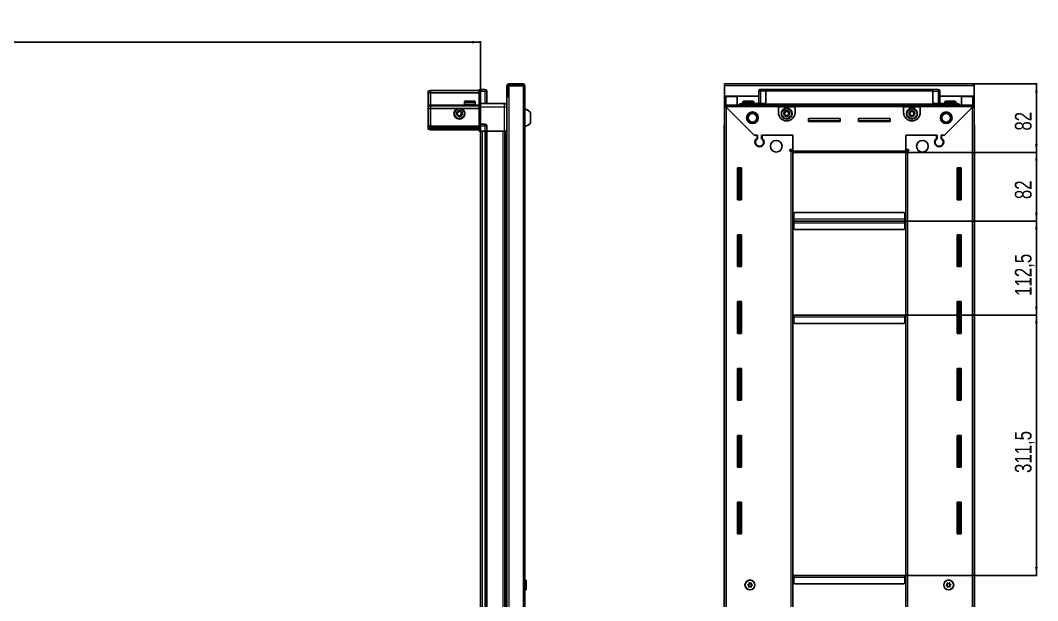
# Model space of a CAD drawing. Header units: millimetres. Extents: x 1770 to 4463, y -920 to 2066.
# Drawn here: x 3245 to 4463, y 1264 to 1958 of the extents above; entities that cross this region are included whole.
import ezdxf

# ---------------------------------------------------------------- set-up
doc = ezdxf.new("R2010")
doc.units = ezdxf.units.MM
doc.layers.add('FORMAT', color=7, linetype='Continuous')
doc.styles.add('SLDTEXTSTYLE0', font='TXT', dxfattribs={"width": 0.75})
doc.dimstyles.new('SLDDIMSTYLE0', dxfattribs={"dimtxt": 20, "dimasz": 10, "dimexe": 0, "dimexo": 0.0625, "dimgap": 5, "dimtad": 2, "dimdec": 1, "dimrnd": 1e-09, "dimzin": 12, "dimdsep": 46, "dimtxsty": 'SLDTEXTSTYLE0', "dimsah": 1, "dimcen": 0.09, "dimadec": 0, "dimazin": 3, "dimtfac": 1, "dimtofl": 0, "dimtmove": 0, "dimatfit": 3, "dimfxl": 0, "dimfrac": 2, "dimtolj": 1, "dimtzin": 12, "dimarcsym": 0})

# ---------------------------------------------------------------- blocks, each defined once
blk = doc.blocks.new('_D_5')
at = {"layer": 'FORMAT'}
for p, q in [((2495.9, 1825.6), (2495.9, 1933.1)), ((2495.9, 1932.1), (3795.9, 1932.1)), ((3795.9, 1825.6), (3795.9, 1933.1))]:
    blk.add_line(p, q, dxfattribs=at)
for points in [[(2495.9, 1932.1), (2505.9, 1930.6), (2505.9, 1933.6)], [(3795.9, 1932.1), (3785.9, 1933.6), (3785.9, 1930.6)]]:
    blk.add_solid(points, dxfattribs=at)
at = {"layer": 'FORMAT', "insert": (3116.4, 1957.9), "char_height": 20, "attachment_point": 1, "style": 'SLDTEXTSTYLE0'}
blk.add_mtext('1300', dxfattribs=at)
blk = doc.blocks.new('_D_6')
at = {"layer": 'FORMAT'}
for p, q in [((4387.3, 1882.1), (4462.8, 1882.1)), ((4461.8, 1882.1), (4461.8, 1800.1)), ((4305.3, 1800.1), (4462.8, 1800.1))]:
    blk.add_line(p, q, dxfattribs=at)
for points in [[(4461.8, 1882.1), (4460.2, 1872.1), (4463.3, 1872.1)], [(4461.8, 1800.1), (4463.3, 1810.1), (4460.2, 1810.1)]]:
    blk.add_solid(points, dxfattribs=at)
at = {"layer": 'FORMAT', "insert": (4436, 1826.3), "char_height": 20, "attachment_point": 1, "rotation": 90, "style": 'SLDTEXTSTYLE0'}
blk.add_mtext('82', dxfattribs=at)
blk = doc.blocks.new('_D_7')
at = {"layer": 'FORMAT'}
for p, q in [((4305.3, 1800.1), (4462.8, 1800.1)), ((4461.8, 1718.1), (4461.8, 1800.1)), ((4304.3, 1718.1), (4462.8, 1718.1))]:
    blk.add_line(p, q, dxfattribs=at)
for points in [[(4461.8, 1800.1), (4460.2, 1790.1), (4463.3, 1790.1)], [(4461.8, 1718.1), (4463.3, 1728.1), (4460.2, 1728.1)]]:
    blk.add_solid(points, dxfattribs=at)
at = {"layer": 'FORMAT', "insert": (4436, 1744.3), "char_height": 20, "attachment_point": 1, "rotation": 90, "style": 'SLDTEXTSTYLE0'}
blk.add_mtext('82', dxfattribs=at)
blk = doc.blocks.new('_D_8')
at = {"layer": 'FORMAT'}
for p, q in [((4304.3, 1718.1), (4462.8, 1718.1)), ((4461.8, 1718.1), (4461.8, 1605.6)), ((4304.3, 1605.6), (4462.8, 1605.6))]:
    blk.add_line(p, q, dxfattribs=at)
for points in [[(4461.8, 1718.1), (4460.2, 1708.1), (4463.3, 1708.1)], [(4461.8, 1605.6), (4463.3, 1615.6), (4460.2, 1615.6)]]:
    blk.add_solid(points, dxfattribs=at)
at = {"layer": 'FORMAT', "insert": (4436, 1628.6), "char_height": 20, "attachment_point": 1, "rotation": 90, "style": 'SLDTEXTSTYLE0'}
blk.add_mtext('112,5', dxfattribs=at)
blk = doc.blocks.new('_D_9')
at = {"layer": 'FORMAT'}
for p, q in [((4304.3, 1605.6), (4462.8, 1605.6)), ((4461.8, 1605.6), (4461.8, 1294.1)), ((4304.3, 1294.1), (4462.8, 1294.1))]:
    blk.add_line(p, q, dxfattribs=at)
for points in [[(4461.8, 1605.6), (4460.2, 1595.6), (4463.3, 1595.6)], [(4461.8, 1294.1), (4463.3, 1304.1), (4460.2, 1304.1)]]:
    blk.add_solid(points, dxfattribs=at)
at = {"layer": 'FORMAT', "insert": (4436, 1416.6), "char_height": 20, "attachment_point": 1, "rotation": 90, "style": 'SLDTEXTSTYLE0'}
blk.add_mtext('311,5', dxfattribs=at)

msp = doc.modelspace()

# ---------------------------------------------------------------- linework, layer by layer
at = {"color": 7, "linetype": 'Continuous', "lineweight": 25}
for p, q in [((3827.77, 1879.99), (3827.77, 1867.59)), ((3829.27, 1879.99), (3829.27, 1867.59)), ((3829.77, 1867.09), (3829.77, 1879.99)), ((3829.77, 1879.99), (3847.17, 1879.99)), ((3847.17, 1882.09), (3829.87, 1882.09)), ((3847.17, 1880.59), (3829.87, 1880.59)), ((3847.17, 1880.59), (3847.17, 1882.09)), ((3847.17, 1879.99), (3849.27, 1879.99)), ((3849.27, 1879.99), (3849.27, 685.19)), ((4088.26, 1879.99), (4088.26, 1882.09)), ((4088.26, 1882.09), (4387.26, 1882.09)), ((4088.26, 1867.59), (4088.26, 1879.99)), ((4387.26, 1882.09), (4387.26, 1879.99)), ((4387.26, 1879.99), (4387.26, 1867.59)), ((3733.27, 1873.29), (3736.27, 1874.09)), ((3733.27, 1871.44), (3733.27, 1873.29)), ((3733.27, 1871.44), (3736.27, 1871.59)), ((3733.27, 1857.09), (3733.27, 1871.44)), ((3736.27, 1874.09), (3736.27, 1871.59)), ((3736.27, 1874.09), (3794.57, 1874.09)), ((3736.27, 1871.59), (3736.27, 1857.09)), ((3736.27, 1871.59), (3794.57, 1871.59)), ((3795.44, 1875.59), (3794.57, 1875.09)), ((3795.44, 1875.59), (3794.57, 1875.09)), ((3794.57, 1875.09), (3794.57, 1873.59)), ((3794.57, 1858.79), (3794.57, 1873.59)), ((3795.77, 1875.59), (3795.44, 1875.59)), ((3795.77, 1875.59), (3795.44, 1875.59)), ((3795.77, 1873.59), (3795.77, 1875.59)), ((3795.77, 1875.59), (3795.77, 1875.59)), ((3795.77, 1875.59), (3801.77, 1875.59)), ((3795.77, 1873.59), (3795.77, 1858.79)), ((3803.77, 1873.59), (3803.77, 1858.59)), ((3827.67, 1867.09), (3827.67, 698.09)), ((3827.67, 1867.09), (3829.77, 1867.09)), ((3827.77, 1867.59), (3829.27, 1867.59)), ((4129.26, 1867.59), (4088.26, 1867.59)), ((4088.26, 1867.09), (4088.26, 1867.59)), ((4088.26, 1856.84), (4088.26, 1867.09)), ((4088.26, 1867.09), (4090.36, 1867.09)), ((4089.76, 1867.09), (4089.76, 1867.59)), ((4103.26, 1867.09), (4090.36, 1867.09)), ((4103.26, 1856.84), (4103.26, 1867.09)), ((4129.26, 1858.59), (4129.26, 1873.59)), ((4129.94, 1875.09), (4129.94, 1875.09)), ((4131.26, 1875.59), (4137.76, 1875.59)), ((4131.26, 1875.59), (4137.76, 1875.59)), ((4137.76, 1875.59), (4137.76, 1875.59)), ((4137.76, 1875.59), (4137.76, 1875.59)), ((4137.76, 1875.59), (4137.76, 1873.59)), ((4337.76, 1875.44), (4137.76, 1875.44)), ((4137.76, 1858.59), (4137.76, 1873.59)), ((4337.76, 1875.59), (4337.76, 1875.59)), ((4344.26, 1875.59), (4337.76, 1875.59)), ((4344.26, 1875.59), (4337.76, 1875.59)), ((4337.76, 1875.59), (4337.76, 1873.59)), ((4337.76, 1858.59), (4337.76, 1873.59)), ((4346.26, 1873.59), (4346.26, 1873.59)), ((4346.26, 1858.59), (4346.26, 1873.59)), ((4387.26, 1867.59), (4346.26, 1867.59)), ((4372.26, 1856.84), (4372.26, 1867.09)), ((4372.26, 1867.09), (4385.16, 1867.09)), ((4385.16, 1867.09), (4387.26, 1867.09)), ((4385.76, 1867.09), (4385.76, 1867.59)), ((4387.26, 1867.09), (4387.26, 1867.59)), ((4387.26, 1867.09), (4387.26, 1856.84)), ((3733.27, 1855.29), (3733.27, 1857.09)), ((3733.27, 1855.29), (3736.27, 1856.09)), ((3733.27, 1852.26), (3733.27, 1855.29)), ((3736.27, 1852.59), (3733.27, 1852.26)), ((3733.27, 1832.09), (3733.27, 1852.26)), ((3736.27, 1857.09), (3736.27, 1856.09)), ((3736.27, 1856.09), (3736.27, 1852.59)), ((3736.27, 1856.09), (3794.57, 1856.09)), ((3736.27, 1852.59), (3736.27, 1832.09)), ((3736.27, 1852.59), (3768.27, 1852.59)), ((3773.27, 1852.59), (3794.57, 1852.59)), ((3776.77, 1860.49), (3776.77, 1857.59)), ((3776.77, 1857.59), (3776.81, 1857.59)), ((3776.93, 1858.09), (3776.81, 1858.09)), ((3776.81, 1858.09), (3776.81, 1857.59)), ((3776.81, 1857.59), (3776.93, 1857.59)), ((3776.93, 1858.09), (3776.93, 1857.59)), ((3776.93, 1857.59), (3777.34, 1857.59)), ((3777.68, 1858.09), (3777.34, 1858.09)), ((3777.34, 1858.09), (3777.34, 1857.59)), ((3777.34, 1857.59), (3777.68, 1857.59)), ((3777.57, 1861.29), (3788.97, 1861.29)), ((3777.68, 1858.09), (3777.68, 1857.59)), ((3777.68, 1857.59), (3778.45, 1857.59)), ((3778.97, 1858.09), (3778.45, 1858.09)), ((3778.45, 1858.09), (3778.45, 1857.59)), ((3778.45, 1857.59), (3778.97, 1857.59)), ((3778.87, 1857.59), (3778.87, 1857.49)), ((3778.87, 1857.49), (3787.67, 1857.49)), ((3778.97, 1858.09), (3778.97, 1857.59)), ((3778.97, 1857.59), (3780.03, 1857.59)), ((3779.27, 1857.09), (3779.96, 1856.61)), ((3779.27, 1857.09), (3787.27, 1857.09)), ((3779.96, 1856.61), (3779.27, 1856.13)), ((3779.27, 1856.13), (3779.27, 1856.09)), ((3779.27, 1856.13), (3787.27, 1856.13)), ((3779.96, 1856.61), (3786.58, 1856.61)), ((3780.69, 1858.09), (3780.03, 1858.09)), ((3780.03, 1858.09), (3780.03, 1857.59)), ((3780.03, 1857.59), (3780.69, 1857.59)), ((3780.69, 1858.09), (3780.69, 1857.59)), ((3780.69, 1857.59), (3781.93, 1857.59)), ((3782.66, 1858.09), (3781.93, 1858.09)), ((3781.93, 1858.09), (3781.93, 1857.59)), ((3781.93, 1857.59), (3782.36, 1857.59)), ((3782.36, 1858.09), (3782.36, 1857.59)), ((3782.66, 1858.09), (3782.66, 1857.59)), ((3782.66, 1857.59), (3783.96, 1857.59)), ((3784.69, 1858.09), (3783.96, 1858.09)), ((3783.96, 1858.09), (3783.96, 1857.59)), ((3784.23, 1858.09), (3784.23, 1857.59)), ((3784.23, 1857.59), (3784.69, 1857.59)), ((3784.69, 1858.09), (3784.69, 1857.59)), ((3784.69, 1857.59), (3785.93, 1857.59)), ((3786.58, 1858.09), (3785.93, 1858.09)), ((3785.93, 1858.09), (3785.93, 1857.59)), ((3785.93, 1857.59), (3786.58, 1857.59)), ((3786.58, 1858.09), (3786.58, 1857.59)), ((3786.58, 1857.59), (3787.63, 1857.59)), ((3786.58, 1856.61), (3787.27, 1857.09)), ((3787.27, 1856.13), (3786.58, 1856.61)), ((3787.27, 1856.09), (3787.27, 1856.13)), ((3788.15, 1858.09), (3787.63, 1858.09)), ((3787.63, 1858.09), (3787.63, 1857.59)), ((3787.63, 1857.59), (3788.15, 1857.59)), ((3787.67, 1857.49), (3787.67, 1857.59)), ((3788.15, 1858.09), (3788.15, 1857.59)), ((3788.15, 1857.59), (3788.91, 1857.59)), ((3789.24, 1858.09), (3788.91, 1858.09)), ((3788.91, 1858.09), (3788.91, 1857.59)), ((3788.91, 1857.59), (3789.24, 1857.59)), ((3789.24, 1858.09), (3789.24, 1857.59)), ((3789.24, 1857.59), (3789.63, 1857.59)), ((3789.74, 1858.09), (3789.63, 1858.09)), ((3789.63, 1858.09), (3789.63, 1857.59)), ((3789.63, 1857.59), (3789.74, 1857.59)), ((3789.74, 1858.09), (3789.74, 1857.59)), ((3789.74, 1857.59), (3789.77, 1857.59)), ((3789.77, 1857.59), (3789.77, 1860.49)), ((3794.57, 1858.59), (3794.57, 1858.79)), ((3795.77, 1858.59), (3794.57, 1858.59)), ((3794.57, 1854.59), (3794.57, 1858.59)), ((3794.57, 1834.29), (3794.57, 1854.59)), ((3795.77, 1858.79), (3795.77, 1858.59)), ((3795.77, 1858.59), (3795.77, 1854.59)), ((3795.77, 1858.59), (3824.77, 1858.59)), ((3795.77, 1854.59), (3795.77, 1834.29)), ((4088.26, 1855.34), (4088.26, 1856.84)), ((4088.26, 1856.84), (4089.26, 1856.84)), ((4088.26, 1854.84), (4088.26, 1855.34)), ((4088.26, 1855.34), (4089.26, 1855.34)), ((4088.26, 710.34), (4088.26, 1854.84)), ((4089.76, 1854.84), (4088.26, 1854.84)), ((4089.26, 1856.84), (4152.76, 1856.84)), ((4089.26, 1855.34), (4089.26, 1856.84)), ((4089.86, 1854.74), (4123.76, 1820.84)), ((4124.46, 1820.14), (4090.36, 1854.24)), ((4108.76, 1858.59), (4137.76, 1858.59)), ((4110.26, 1860.49), (4110.26, 1858.59)), ((4111.06, 1861.29), (4122.46, 1861.29)), ((4123.26, 1858.59), (4123.26, 1860.49)), ((4137.69, 1856.84), (4137.76, 1858.56)), ((4137.76, 1858.59), (4137.76, 1858.09)), ((4137.76, 1857.44), (4337.76, 1857.44)), ((4152.76, 1854.74), (4152.76, 1856.84)), ((4152.76, 1856.84), (4172.76, 1856.84)), ((4152.76, 1855.34), (4172.76, 1855.34)), ((4152.76, 1847.84), (4152.76, 1854.74)), ((4172.76, 1856.84), (4302.76, 1856.84)), ((4172.76, 1856.84), (4172.76, 1854.74)), ((4172.76, 1854.74), (4172.76, 1847.84)), ((4302.76, 1854.74), (4302.76, 1856.84)), ((4302.76, 1856.84), (4322.76, 1856.84)), ((4302.76, 1855.34), (4322.76, 1855.34)), ((4302.76, 1847.84), (4302.76, 1854.74)), ((4322.76, 1856.84), (4386.26, 1856.84)), ((4322.76, 1856.84), (4322.76, 1854.74)), ((4322.76, 1854.74), (4322.76, 1847.84)), ((4337.76, 1858.59), (4337.76, 1858.09)), ((4366.76, 1858.59), (4337.76, 1858.59)), ((4337.76, 1858.56), (4337.84, 1856.84)), ((4385.16, 1854.24), (4351.06, 1820.14)), ((4351.76, 1820.84), (4385.66, 1854.74)), ((4352.26, 1860.49), (4352.26, 1858.59)), ((4353.06, 1861.29), (4364.46, 1861.29)), ((4365.26, 1858.59), (4365.26, 1860.49)), ((4385.76, 1854.84), (4387.26, 1854.84)), ((4386.26, 1855.34), (4386.26, 1856.84)), ((4386.26, 1856.84), (4387.26, 1856.84)), ((4386.26, 1855.34), (4387.26, 1855.34)), ((4387.26, 1855.34), (4387.26, 1856.84)), ((4387.26, 1855.34), (4387.26, 1854.84)), ((4387.26, 1854.84), (4387.26, 710.34)), ((3855.87, 1835.59), (3855.87, 1847.59)), ((4226.76, 1840.59), (4188.76, 1840.59)), ((4188.76, 1840.59), (4188.76, 1837.09)), ((4226.76, 1837.09), (4226.76, 1840.59)), ((4286.76, 1840.59), (4248.76, 1840.59)), ((4248.76, 1840.59), (4248.76, 1837.09)), ((4286.76, 1837.09), (4286.76, 1840.59)), ((3733.27, 1830.29), (3733.27, 1832.09)), ((3736.27, 1831.09), (3733.27, 1830.29)), ((3733.27, 1829.55), (3733.27, 1830.29)), ((3736.27, 1830.09), (3733.27, 1829.55)), ((3733.27, 1829.05), (3733.27, 1829.55)), ((3736.27, 1828.59), (3733.27, 1829.05)), ((3733.27, 1827.9), (3733.27, 1829.05)), ((3736.27, 1827.09), (3733.27, 1827.9)), ((3736.27, 1832.09), (3736.27, 1831.09)), ((3736.27, 1831.09), (3736.27, 1830.09)), ((3736.27, 1831.09), (3794.57, 1831.09)), ((3736.27, 1830.09), (3794.57, 1830.09)), ((3736.27, 1830.09), (3736.27, 1828.59)), ((3736.27, 1828.59), (3794.57, 1828.59)), ((3736.27, 1828.59), (3736.27, 1827.09)), ((3794.57, 1834.09), (3794.57, 1834.29)), ((3795.77, 1834.09), (3794.57, 1834.09)), ((3794.57, 1834.09), (3794.57, 1833.42)), ((3794.57, 1825.59), (3794.57, 1833.42)), ((3795.44, 1832.09), (3795.44, 1825.59)), ((3795.77, 1834.29), (3795.77, 1834.09)), ((3795.77, 1832.09), (3795.77, 1834.09)), ((3795.77, 1834.09), (3801.77, 1834.09)), ((3795.77, 1832.09), (3795.77, 1834.09)), ((3795.77, 1832.09), (3795.77, 1825.59)), ((3803.77, 1832.09), (3803.77, 1825.59)), ((4087.76, 1832.09), (4087.76, 1825.59)), ((4087.76, 1825.59), (4087.76, 1832.09)), ((4226.76, 1837.84), (4188.76, 1837.84)), ((4188.76, 1837.09), (4226.76, 1837.09)), ((4286.76, 1837.84), (4248.76, 1837.84)), ((4248.76, 1837.09), (4286.76, 1837.09)), ((4387.26, 1833.42), (4387.26, 1833.42)), ((4387.76, 1832.09), (4387.76, 1825.59)), ((4387.76, 1825.59), (4387.76, 1832.09)), ((3736.27, 1827.09), (3794.57, 1827.09)), ((3795.44, 1825.59), (3794.57, 1825.59)), ((3795.77, 1825.59), (3795.44, 1825.59)), ((3795.77, 1825.59), (3801.77, 1825.59)), ((3795.92, 1825.59), (3795.92, 739.59)), ((3803.77, 1825.59), (3801.77, 1825.59)), ((3803.12, 1825.59), (3803.12, 739.59)), ((3803.77, 1825.59), (3824.77, 1825.59)), ((3825.79, 739.59), (3825.79, 1825.59)), ((3825.83, 739.59), (3825.83, 1825.59)), ((3827.62, 1825.59), (3827.62, 739.59)), ((4087.76, 1825.59), (4087.76, 1825.59)), ((4088.26, 1825.59), (4087.76, 1825.59)), ((4087.91, 1825.59), (4087.91, 739.59)), ((4123.76, 1820.84), (4127.96, 1820.84)), ((4125.16, 1820.84), (4124.46, 1820.14)), ((4127.26, 1820.84), (4125.16, 1820.84)), ((4127.26, 1820.84), (4127.26, 1816.95)), ((4127.96, 1820.84), (4127.96, 1816.56)), ((4132.56, 1820.84), (4170.26, 1820.84)), ((4132.56, 1816.56), (4132.56, 1820.84)), ((4133.26, 1816.95), (4133.26, 1820.84)), ((4170.26, 1820.84), (4133.26, 1820.84)), ((4170.26, 1803.59), (4170.26, 1820.84)), ((4170.26, 1802.19), (4170.26, 1820.84)), ((4305.26, 1820.84), (4305.26, 1803.59)), ((4342.26, 1820.84), (4305.26, 1820.84)), ((4305.26, 1820.84), (4342.96, 1820.84)), ((4305.26, 1802.19), (4305.26, 1820.84)), ((4342.26, 1820.84), (4342.26, 1816.95)), ((4342.96, 1820.84), (4342.96, 1816.56)), ((4347.56, 1820.84), (4351.76, 1820.84)), ((4347.56, 1816.56), (4347.56, 1820.84)), ((4350.36, 1820.84), (4348.26, 1820.84)), ((4348.26, 1816.95), (4348.26, 1820.84)), ((4351.06, 1820.14), (4350.36, 1820.84)), ((4387.26, 1825.59), (4387.76, 1825.59)), ((4387.61, 739.59), (4387.61, 1825.59)), ((4387.76, 1825.59), (4387.76, 1825.59)), ((4387.76, 1825.59), (4387.76, 1825.59)), ((4128.26, 1807.98), (4128.26, 1807.22)), ((4167.41, 1803.59), (4170.26, 1803.59)), ((4305.26, 1803.59), (4308.11, 1803.59)), ((4347.26, 1807.98), (4347.26, 1807.22)), ((4168.16, 1801.59), (4167.41, 1801.59)), ((4168.16, 1801.59), (4170.26, 1801.59)), ((4170.26, 1802.59), (4168.26, 1802.59)), ((4168.26, 1802.59), (4168.26, 1801.59)), ((4170.26, 1800.09), (4170.26, 1802.19)), ((4170.26, 765.09), (4170.26, 1800.09)), ((4305.26, 1800.09), (4170.26, 1800.09)), ((4307.26, 1802.59), (4305.26, 1802.59)), ((4305.26, 1802.19), (4305.26, 1800.09)), ((4305.26, 1801.59), (4307.36, 1801.59)), ((4305.26, 1800.09), (4305.26, 765.09)), ((4307.26, 1801.59), (4307.26, 1802.59)), ((4308.11, 1801.59), (4307.36, 1801.59)), ((4108.76, 1781.59), (4103.76, 1781.59)), ((4103.76, 1781.59), (4103.76, 1743.59)), ((4105.91, 1743.59), (4105.91, 1781.59)), ((4107.71, 1743.59), (4107.71, 1781.59)), ((4107.74, 1743.59), (4107.74, 1781.59)), ((4108.76, 1743.59), (4108.76, 1781.59)), ((4366.76, 1781.59), (4366.76, 1743.59)), ((4371.76, 1781.59), (4366.76, 1781.59)), ((4367.79, 1781.59), (4367.79, 1743.59)), ((4367.82, 1781.59), (4367.82, 1743.59)), ((4369.61, 1781.59), (4369.61, 1743.59)), ((4371.76, 1743.59), (4371.76, 1781.59)), ((4103.76, 1743.59), (4108.76, 1743.59)), ((4366.76, 1743.59), (4371.76, 1743.59)), ((4171.01, 1718.09), (4170.26, 1718.09)), ((4171.26, 1720.94), (4171.01, 1720.94)), ((4171.01, 1720.94), (4171.01, 1718.09)), ((4171.01, 1718.09), (4171.01, 1715.24)), ((4172.26, 1728.09), (4171.26, 1727.09)), ((4171.26, 1727.09), (4171.26, 1720.19)), ((4171.26, 1718.09), (4171.26, 1720.19)), ((4171.26, 1715.99), (4171.26, 1718.09)), ((4304.26, 1718.09), (4171.26, 1718.09)), ((4303.26, 1728.09), (4172.26, 1728.09)), ((4304.26, 1727.09), (4303.26, 1728.09)), ((4304.26, 1720.19), (4304.26, 1727.09)), ((4304.51, 1720.94), (4304.26, 1720.94)), ((4304.26, 1720.19), (4304.26, 1718.09)), ((4304.26, 1718.09), (4304.26, 1715.99)), ((4304.51, 1718.09), (4304.51, 1720.94)), ((4304.51, 1715.24), (4304.51, 1718.09)), ((4305.26, 1718.09), (4304.51, 1718.09)), ((4171.01, 1715.24), (4171.26, 1715.24)), ((4171.26, 1715.99), (4171.26, 1709.09)), ((4171.26, 1709.09), (4172.26, 1708.09)), ((4172.26, 1708.09), (4303.26, 1708.09)), ((4303.26, 1708.09), (4304.26, 1709.09)), ((4304.26, 1709.09), (4304.26, 1715.99)), ((4304.26, 1715.24), (4304.51, 1715.24)), ((4108.76, 1701.59), (4103.76, 1701.59)), ((4103.76, 1701.59), (4103.76, 1663.59)), ((4105.91, 1663.59), (4105.91, 1701.59)), ((4107.71, 1663.59), (4107.71, 1701.59)), ((4107.74, 1663.59), (4107.74, 1701.59)), ((4108.76, 1663.59), (4108.76, 1701.59)), ((4366.76, 1701.59), (4366.76, 1663.59)), ((4371.76, 1701.59), (4366.76, 1701.59)), ((4367.79, 1701.59), (4367.79, 1663.59)), ((4367.82, 1701.59), (4367.82, 1663.59)), ((4369.61, 1701.59), (4369.61, 1663.59)), ((4371.76, 1663.59), (4371.76, 1701.59)), ((4103.76, 1663.59), (4108.76, 1663.59)), ((4366.76, 1663.59), (4371.76, 1663.59)), ((4108.76, 1621.59), (4103.76, 1621.59)), ((4103.76, 1621.59), (4103.76, 1583.59)), ((4105.91, 1583.59), (4105.91, 1621.59)), ((4107.71, 1583.59), (4107.71, 1621.59)), ((4107.74, 1583.59), (4107.74, 1621.59)), ((4108.76, 1583.59), (4108.76, 1621.59)), ((4366.76, 1621.59), (4366.76, 1583.59)), ((4371.76, 1621.59), (4366.76, 1621.59)), ((4367.79, 1621.59), (4367.79, 1583.59)), ((4367.82, 1621.59), (4367.82, 1583.59)), ((4369.61, 1621.59), (4369.61, 1583.59)), ((4371.76, 1583.59), (4371.76, 1621.59)), ((4170.26, 1605.59), (4171.01, 1605.59)), ((4171.01, 1605.59), (4171.01, 1602.74)), ((4171.01, 1602.74), (4171.26, 1602.74)), ((4171.26, 1603.49), (4171.26, 1605.59)), ((4171.26, 1605.59), (4304.26, 1605.59)), ((4171.26, 1603.49), (4171.26, 1596.59)), ((4171.26, 1596.59), (4172.26, 1595.59)), ((4303.26, 1595.59), (4304.26, 1596.59)), ((4304.26, 1605.59), (4304.26, 1603.49)), ((4304.26, 1596.59), (4304.26, 1603.49)), ((4304.26, 1602.74), (4304.51, 1602.74)), ((4304.51, 1602.74), (4304.51, 1605.59)), ((4304.51, 1605.59), (4305.26, 1605.59)), ((4172.26, 1595.59), (4303.26, 1595.59)), ((4103.76, 1583.59), (4108.76, 1583.59)), ((4366.76, 1583.59), (4371.76, 1583.59)), ((4108.76, 1541.59), (4103.76, 1541.59)), ((4103.76, 1541.59), (4103.76, 1503.59)), ((4105.91, 1503.59), (4105.91, 1541.59)), ((4107.71, 1503.59), (4107.71, 1541.59)), ((4107.74, 1503.59), (4107.74, 1541.59)), ((4108.76, 1503.59), (4108.76, 1541.59)), ((4366.76, 1541.59), (4366.76, 1503.59)), ((4371.76, 1541.59), (4366.76, 1541.59)), ((4367.79, 1541.59), (4367.79, 1503.59)), ((4367.82, 1541.59), (4367.82, 1503.59)), ((4369.61, 1541.59), (4369.61, 1503.59)), ((4371.76, 1503.59), (4371.76, 1541.59)), ((4103.76, 1503.59), (4108.76, 1503.59)), ((4366.76, 1503.59), (4371.76, 1503.59)), ((4108.76, 1461.59), (4103.76, 1461.59)), ((4103.76, 1461.59), (4103.76, 1423.59)), ((4105.91, 1423.59), (4105.91, 1461.59)), ((4107.71, 1423.59), (4107.71, 1461.59)), ((4107.74, 1423.59), (4107.74, 1461.59)), ((4108.76, 1423.59), (4108.76, 1461.59)), ((4366.76, 1461.59), (4366.76, 1423.59)), ((4371.76, 1461.59), (4366.76, 1461.59)), ((4367.79, 1461.59), (4367.79, 1423.59)), ((4367.82, 1461.59), (4367.82, 1423.59)), ((4369.61, 1461.59), (4369.61, 1423.59)), ((4371.76, 1423.59), (4371.76, 1461.59)), ((4103.76, 1423.59), (4108.76, 1423.59)), ((4366.76, 1423.59), (4371.76, 1423.59)), ((4108.76, 1381.59), (4103.76, 1381.59)), ((4103.76, 1381.59), (4103.76, 1343.59)), ((4105.91, 1343.59), (4105.91, 1381.59)), ((4107.71, 1343.59), (4107.71, 1381.59)), ((4107.74, 1343.59), (4107.74, 1381.59)), ((4108.76, 1343.59), (4108.76, 1381.59)), ((4366.76, 1381.59), (4366.76, 1343.59)), ((4371.76, 1381.59), (4366.76, 1381.59)), ((4367.79, 1381.59), (4367.79, 1343.59)), ((4367.82, 1381.59), (4367.82, 1343.59)), ((4369.61, 1381.59), (4369.61, 1343.59)), ((4371.76, 1343.59), (4371.76, 1381.59)), ((4103.76, 1343.59), (4108.76, 1343.59)), ((4366.76, 1343.59), (4371.76, 1343.59)), ((4170.26, 1294.09), (4171.01, 1294.09)), ((4171.01, 1294.09), (4171.01, 1291.24)), ((4171.26, 1291.99), (4171.26, 1294.09)), ((4171.26, 1294.09), (4304.26, 1294.09)), ((4171.26, 1291.99), (4171.26, 1285.09)), ((4304.26, 1294.09), (4304.26, 1291.99)), ((4304.26, 1285.09), (4304.26, 1291.99)), ((4304.51, 1291.24), (4304.51, 1294.09)), ((4304.51, 1294.09), (4305.26, 1294.09)), ((3850.25, 1288.38), (3849.27, 1287.39)), ((3850.77, 1288.38), (3850.25, 1288.38)), ((3850.25, 1288.38), (3850.25, 1276.81)), ((3850.77, 1288.38), (3850.77, 1276.81)), ((4171.01, 1291.24), (4171.26, 1291.24)), ((4171.26, 1285.09), (4172.26, 1284.09)), ((4172.26, 1284.09), (4303.26, 1284.09)), ((4303.26, 1284.09), (4304.26, 1285.09)), ((4304.26, 1291.24), (4304.51, 1291.24)), ((3849.27, 1277.79), (3850.25, 1276.81)), ((3850.25, 1276.81), (3850.77, 1276.81))]:
    msp.add_line(p, q, dxfattribs=at)
at = {"color": 8, "linetype": 'Continuous', "lineweight": 18}
for p, q in [((3829.27, 1879.99), (3827.77, 1879.99)), ((3829.87, 1880.59), (3829.87, 1882.09)), ((3847.17, 1879.99), (3847.17, 685.19)), ((4387.26, 1879.99), (4088.26, 1879.99)), ((3795.77, 1873.59), (3794.57, 1873.59)), ((3795.77, 1873.59), (3801.77, 1873.59)), ((3801.77, 1873.59), (3801.77, 1875.59)), ((3801.77, 1858.59), (3801.77, 1873.59)), ((3801.77, 1873.59), (3803.77, 1873.59)), ((3829.77, 1867.09), (3829.77, 698.09)), ((4090.36, 1867.09), (4090.36, 1867.59)), ((4090.36, 1856.84), (4090.36, 1867.09)), ((4129.26, 1873.59), (4131.26, 1873.59)), ((4131.26, 1875.59), (4131.26, 1873.59)), ((4131.26, 1873.59), (4131.26, 1858.59)), ((4137.76, 1873.59), (4131.26, 1873.59)), ((4337.76, 1873.44), (4137.76, 1873.44)), ((4337.76, 1873.59), (4344.26, 1873.59)), ((4344.26, 1875.59), (4344.26, 1873.59)), ((4346.26, 1873.59), (4344.26, 1873.59)), ((4344.26, 1873.59), (4344.26, 1858.59)), ((4385.16, 1867.59), (4385.16, 1867.09)), ((4385.16, 1867.09), (4385.16, 1856.84)), ((3733.27, 1857.09), (3736.27, 1857.09)), ((3736.27, 1857.09), (3779.27, 1857.09)), ((3776.77, 1860.49), (3789.77, 1860.49)), ((3787.27, 1857.09), (3794.57, 1857.09)), ((3794.57, 1858.79), (3795.77, 1858.79)), ((3795.77, 1854.59), (3794.57, 1854.59)), ((3795.77, 1854.59), (3824.77, 1854.59)), ((3824.77, 1825.59), (3824.77, 1854.59)), ((4152.76, 1854.74), (4089.86, 1854.74)), ((4090.36, 1854.24), (4090.36, 710.94)), ((4110.26, 1860.49), (4123.26, 1860.49)), ((4337.76, 1858.09), (4137.76, 1858.09)), ((4337.76, 1856.86), (4137.76, 1856.86)), ((4152.76, 1854.74), (4172.76, 1854.74)), ((4302.76, 1854.74), (4172.76, 1854.74)), ((4302.76, 1854.74), (4322.76, 1854.74)), ((4385.66, 1854.74), (4322.76, 1854.74)), ((4352.26, 1860.49), (4365.26, 1860.49)), ((4385.16, 710.94), (4385.16, 1854.24)), ((3736.27, 1832.09), (3733.27, 1832.09)), ((3736.27, 1832.09), (3794.57, 1832.09)), ((3794.57, 1834.29), (3795.77, 1834.29)), ((3795.77, 1832.09), (3795.44, 1832.09)), ((3795.77, 1832.09), (3801.77, 1832.09)), ((3801.77, 1832.09), (3801.77, 1834.09)), ((3803.77, 1832.09), (3801.77, 1832.09)), ((3801.77, 1825.59), (3801.77, 1832.09)), ((4088.26, 1832.09), (4087.76, 1832.09)), ((4387.26, 1832.09), (4387.76, 1832.09)), ((3797.92, 1825.59), (3797.92, 739.59)), ((3801.12, 1825.59), (3801.12, 739.59)), ((3803.77, 1825.59), (3803.77, 739.59)), ((3823.17, 739.59), (3823.17, 1825.59)), ((3824.59, 1825.59), (3824.59, 739.59)), ((3827.03, 739.59), (3827.03, 1825.59)), ((4168.16, 763.59), (4168.16, 1801.59)), ((4170.26, 1802.19), (4305.26, 1802.19)), ((4307.36, 1801.59), (4307.36, 763.59)), ((4105.26, 1781.59), (4105.26, 1743.59)), ((4106.5, 1781.59), (4106.5, 1743.59)), ((4369.03, 1743.59), (4369.03, 1781.59)), ((4370.26, 1743.59), (4370.26, 1781.59)), ((4304.26, 1720.19), (4171.26, 1720.19)), ((4171.26, 1715.99), (4304.26, 1715.99)), ((4105.26, 1701.59), (4105.26, 1663.59)), ((4106.5, 1701.59), (4106.5, 1663.59)), ((4369.03, 1663.59), (4369.03, 1701.59)), ((4370.26, 1663.59), (4370.26, 1701.59)), ((4105.26, 1621.59), (4105.26, 1583.59)), ((4106.5, 1621.59), (4106.5, 1583.59)), ((4369.03, 1583.59), (4369.03, 1621.59)), ((4370.26, 1583.59), (4370.26, 1621.59)), ((4171.26, 1603.49), (4304.26, 1603.49)), ((4105.26, 1541.59), (4105.26, 1503.59)), ((4106.5, 1541.59), (4106.5, 1503.59)), ((4369.03, 1503.59), (4369.03, 1541.59)), ((4370.26, 1503.59), (4370.26, 1541.59)), ((4105.26, 1461.59), (4105.26, 1423.59)), ((4106.5, 1461.59), (4106.5, 1423.59)), ((4369.03, 1423.59), (4369.03, 1461.59)), ((4370.26, 1423.59), (4370.26, 1461.59)), ((4105.26, 1381.59), (4105.26, 1343.59)), ((4106.5, 1381.59), (4106.5, 1343.59)), ((4369.03, 1343.59), (4369.03, 1381.59)), ((4370.26, 1343.59), (4370.26, 1381.59)), ((4171.26, 1291.99), (4304.26, 1291.99))]:
    msp.add_line(p, q, dxfattribs=at)
at = {"color": 7, "linetype": 'Continuous', "lineweight": 25}
for centre, radius in [((3770.77, 1846.59), 6.5), ((4162.76, 1846.59), 6.5), ((4312.76, 1846.59), 6.5), ((3770.77, 1846.59), 3.46), ((4121.76, 1841.59), 7), ((4121.76, 1841.59), 6.02), ((4121.76, 1841.59), 5.1), ((4162.76, 1846.59), 3.46), ((4312.76, 1846.59), 3.46), ((4353.76, 1841.59), 7), ((4353.76, 1841.59), 6.03), ((4353.76, 1841.59), 5.1), ((4150.26, 1807.59), 7), ((4325.26, 1807.59), 7), ((4118.76, 1282.59), 6), ((4118.91, 1282.59), 5.79), ((4118.91, 1282.59), 1.85), ((4356.76, 1282.59), 6), ((4356.61, 1282.59), 5.79), ((4356.61, 1282.59), 1.85)]:
    msp.add_circle(centre, radius, dxfattribs=at)
at = {"color": 8, "linetype": 'Continuous', "lineweight": 18}
for centre in [(3770.77, 1846.59), (4162.76, 1846.59), (4312.76, 1846.59)]:
    msp.add_circle(centre, 5.7, dxfattribs=at)
at = {"color": 7, "linetype": 'Continuous', "lineweight": 25}
for centre, radius, start, end in [((3829.87, 1879.99), 2.1, 90, 180), ((3829.87, 1879.99), 0.6, 90, 180), ((3847.17, 1879.99), 2.1, 0, 90), ((3847.17, 1879.99), 0.6, 0, 90), ((3801.77, 1873.59), 2, 360, 90), ((4131.26, 1873.59), 2, 90, 180), ((4131.26, 1873.59), 2, 90, 131.40962), ((4344.26, 1873.59), 2, 0, 90), ((3777.57, 1860.49), 0.8, 90, 180), ((3778.87, 1857.09), 0.4, 0, 90), ((3787.67, 1857.09), 0.4, 90, 180), ((3788.97, 1860.49), 0.8, 0, 90), ((3846.25, 1840.57), 11.91, 36.1266, 75.29965), ((4111.06, 1860.49), 0.8, 90, 180), ((4122.46, 1860.49), 0.8, 0, 90), ((4129.06, 1858.79), 0.2, 270, 0), ((4346.46, 1858.79), 0.2, 180, 270), ((4353.06, 1860.49), 0.8, 90, 180), ((4364.46, 1860.49), 0.8, 0, 90), ((3770.77, 1846.59), 2.5, 120.74103, 180.74103), ((3770.77, 1846.59), 2.5, 180.74103, 240.74103), ((3770.77, 1846.59), 2.5, 60.74103, 120.74103), ((3770.77, 1846.59), 2.5, 240.74103, 300.74103), ((3770.77, 1846.59), 2.5, 0.74103, 60.74103), ((3770.77, 1846.59), 2.5, 300.74103, 0.74103), ((4162.76, 1847.84), 10, 180, 270), ((4162.76, 1846.59), 2.5, 134.01559, 194.01559), ((4162.76, 1846.59), 2.5, 194.01559, 254.01559), ((4162.76, 1846.59), 2.5, 74.01559, 134.01559), ((4162.76, 1846.59), 2.5, 254.01559, 314.01559), ((4162.76, 1847.84), 10, 270, 0), ((4162.76, 1846.59), 2.5, 14.01559, 74.01559), ((4162.76, 1846.59), 2.5, 314.01559, 14.01559), ((4312.76, 1847.84), 10, 180, 270), ((4312.76, 1846.59), 2.5, 160.11158, 220.11158), ((4312.76, 1846.59), 2.5, 100.11158, 160.11158), ((4312.76, 1846.59), 2.5, 220.11158, 280.11158), ((4312.76, 1846.59), 2.5, 40.11158, 100.11158), ((4312.76, 1847.84), 10, 270, 0), ((4312.76, 1846.59), 2.5, 280.11158, 340.11158), ((4312.76, 1846.59), 2.5, 340.11158, 40.11158), ((3801.77, 1832.09), 2, 0, 90), ((3846.25, 1842.62), 11.91, 284.70035, 323.8734), ((4089.76, 1832.09), 2, 138.59038, 180), ((4385.76, 1832.09), 2, 33.94202, 41.40962), ((4385.76, 1832.09), 2, 0, 41.40962), ((4385.76, 1832.09), 2, 0, 18.58003), ((4130.26, 1812.34), 5.5, 123.05573, 56.94427), ((4130.26, 1812.34), 4.8, 118.63099, 61.36901), ((4345.26, 1812.34), 5.5, 123.05573, 56.94427), ((4345.26, 1812.34), 4.8, 118.63099, 61.36901), ((4167.41, 1802.59), 1, 90, 270), ((4308.11, 1802.59), 1, 270, 90)]:
    msp.add_arc(centre, radius, start, end, dxfattribs=at)
msp.add_ellipse((3791.97, 1832.09), major_axis=(3.46, 0), ratio=0.5773503, start_param=0, end_param=0.7227342, dxfattribs=at)
for points, knots in [([(3824.77, 1858.59), (3825.21, 1858.55), (3825.89, 1858.48), (3826.7, 1858.04), (3827.26, 1857.6), (3827.53, 1857.23), (3827.67, 1857.05)], [0, 0, 0, 0, 0.38429816, 0.59117259, 0.8024372, 1, 1, 1, 1]), ([(4088.26, 1854.84), (4088.29, 1854.8), (4088.34, 1854.71), (4088.74, 1854.57), (4089.29, 1854.44), (4089.87, 1854.33), (4090.24, 1854.27), (4090.36, 1854.24)], [0, 0, 0, 0, 0.23025534, 0.4485219, 0.6667858, 0.88504963, 1, 1, 1, 1]), ([(4089.86, 1854.74), (4089.82, 1855), (4089.73, 1855.49), (4089.59, 1856.13), (4089.46, 1856.6), (4089.35, 1856.82), (4089.29, 1856.84), (4089.26, 1856.84)], [0, 0, 0, 0, 0.2302553, 0.4485219, 0.6667858, 0.8850496, 1, 1, 1, 1]), ([(4105.55, 1856.84), (4105.67, 1857.04), (4106.06, 1857.69), (4107.21, 1858.4), (4108.25, 1858.53), (4108.76, 1858.59)], [0, 0, 0, 0, 0.1822499, 0.5911249, 1, 1, 1, 1]), ([(4137.76, 1858.59), (4137.76, 1858.56), (4137.76, 1858.48), (4137.76, 1857.86), (4137.76, 1857.3), (4137.76, 1856.93), (4137.76, 1856.92)], [0, 0, 0, 0, 0.3302662, 0.6605324, 0.9907986, 1, 1, 1, 1]), ([(4337.76, 1858.59), (4337.76, 1858.56), (4337.76, 1858.48), (4337.76, 1857.86), (4337.76, 1857.3), (4337.76, 1856.93), (4337.76, 1856.92)], [0, 0, 0, 0, 0.3302662, 0.6605324, 0.9907986, 1, 1, 1, 1]), ([(4369.98, 1856.84), (4369.86, 1857.04), (4369.47, 1857.69), (4368.32, 1858.4), (4367.28, 1858.53), (4366.76, 1858.59)], [0, 0, 0, 0, 0.1822499, 0.5911249, 1, 1, 1, 1]), ([(4385.16, 1854.24), (4385.42, 1854.29), (4385.91, 1854.38), (4386.55, 1854.51), (4387.02, 1854.64), (4387.24, 1854.75), (4387.26, 1854.82), (4387.26, 1854.84)], [0, 0, 0, 0, 0.2302553, 0.4485219, 0.6667858, 0.8850496, 1, 1, 1, 1]), ([(4386.26, 1856.84), (4386.22, 1856.82), (4386.13, 1856.76), (4385.99, 1856.37), (4385.86, 1855.81), (4385.75, 1855.23), (4385.69, 1854.87), (4385.66, 1854.74)], [0, 0, 0, 0, 0.2302553, 0.4485219, 0.6667858, 0.8850496, 1, 1, 1, 1]), ([(3768.25, 1848), (3768.69, 1848.27), (3769.52, 1848.76), (3770.35, 1849.25), (3770.73, 1849.48)], [0, 0, 0, 0, 0.5346859, 1, 1, 1, 1]), ([(3768.29, 1845.12), (3768.29, 1845.24), (3768.28, 1845.84), (3768.27, 1846.84), (3768.26, 1847.66), (3768.25, 1848)], [0, 0, 0, 0, 0.1331247, 0.6370994, 1, 1, 1, 1]), ([(3770.81, 1843.71), (3770.36, 1843.96), (3769.52, 1844.43), (3768.68, 1844.9), (3768.29, 1845.12)], [0, 0, 0, 0, 0.5346859, 1, 1, 1, 1]), ([(3770.73, 1849.48), (3771.18, 1849.23), (3772.02, 1848.76), (3772.86, 1848.29), (3773.25, 1848.07)], [0, 0, 0, 0, 0.53468586, 1, 1, 1, 1]), ([(3773.29, 1845.18), (3772.84, 1844.92), (3772.02, 1844.43), (3771.19, 1843.94), (3770.81, 1843.71)], [0, 0, 0, 0, 0.5346859, 1, 1, 1, 1]), ([(3773.25, 1848.07), (3773.26, 1847.72), (3773.27, 1846.9), (3773.28, 1845.91), (3773.29, 1845.31), (3773.29, 1845.18)], [0, 0, 0, 0, 0.3629006, 0.8668753, 1, 1, 1, 1]), ([(4159.99, 1847.39), (4160.36, 1847.75), (4161.05, 1848.42), (4161.74, 1849.08), (4162.06, 1849.39)], [0, 0, 0, 0, 0.5346859, 1, 1, 1, 1]), ([(4160.69, 1844.59), (4160.6, 1844.92), (4160.4, 1845.72), (4160.16, 1846.69), (4160.02, 1847.27), (4159.99, 1847.39)], [0, 0, 0, 0, 0.3629006, 0.8668753, 1, 1, 1, 1]), ([(4163.46, 1843.79), (4162.97, 1843.93), (4162.04, 1844.2), (4161.12, 1844.46), (4160.69, 1844.59)], [0, 0, 0, 0, 0.5346859, 1, 1, 1, 1]), ([(4162.06, 1849.39), (4162.56, 1849.25), (4163.49, 1848.99), (4164.41, 1848.72), (4164.84, 1848.6)], [0, 0, 0, 0, 0.5346859, 1, 1, 1, 1]), ([(4165.54, 1845.8), (4165.17, 1845.44), (4164.47, 1844.77), (4163.78, 1844.1), (4163.46, 1843.79)], [0, 0, 0, 0, 0.5346859, 1, 1, 1, 1]), ([(4164.84, 1848.6), (4164.87, 1848.48), (4165.01, 1847.9), (4165.26, 1846.93), (4165.45, 1846.13), (4165.54, 1845.8)], [0, 0, 0, 0, 0.1331247, 0.6370994, 1, 1, 1, 1]), ([(4309.92, 1846.09), (4309.96, 1846.2), (4310.17, 1846.77), (4310.51, 1847.7), (4310.79, 1848.48), (4310.9, 1848.8)], [0, 0, 0, 0, 0.1331247, 0.6370994, 1, 1, 1, 1]), ([(4311.78, 1843.88), (4311.45, 1844.27), (4310.83, 1845.01), (4310.21, 1845.75), (4309.92, 1846.09)], [0, 0, 0, 0, 0.53468586, 1, 1, 1, 1]), ([(4310.9, 1848.8), (4311.41, 1848.89), (4312.36, 1849.06), (4313.31, 1849.23), (4313.75, 1849.31)], [0, 0, 0, 0, 0.5346859, 1, 1, 1, 1]), ([(4314.62, 1844.39), (4314.12, 1844.3), (4313.17, 1844.13), (4312.22, 1843.96), (4311.78, 1843.88)], [0, 0, 0, 0, 0.5346859, 1, 1, 1, 1]), ([(4313.75, 1849.31), (4314.08, 1848.91), (4314.7, 1848.18), (4315.32, 1847.44), (4315.61, 1847.1)], [0, 0, 0, 0, 0.5346859, 1, 1, 1, 1]), ([(4315.61, 1847.1), (4315.49, 1846.78), (4315.21, 1846), (4314.87, 1845.07), (4314.67, 1844.5), (4314.62, 1844.39)], [0, 0, 0, 0, 0.3629006, 0.8668753, 1, 1, 1, 1]), ([(3827.62, 1825.59), (3827.58, 1825.59), (3827.36, 1825.59), (3826.64, 1825.59), (3825.68, 1825.59), (3825.03, 1825.59), (3824.77, 1825.59)], [0, 0, 0, 0, 0.0717073, 0.4209791, 0.7702508, 1, 1, 1, 1]), ([(4120.55, 1284.87), (4120.54, 1284.87), (4120.51, 1284.88), (4120.45, 1284.88), (4120.32, 1284.84), (4119.97, 1284.67), (4119.49, 1284.42), (4118.86, 1284.46), (4118.42, 1284.74), (4118.11, 1284.98), (4117.92, 1285.12), (4117.83, 1285.15), (4117.79, 1285.16), (4117.75, 1285.14), (4117.73, 1285.12), (4117.7, 1285.06), (4117.65, 1284.8), (4117.65, 1284.32), (4117.47, 1283.63), (4116.87, 1283.25), (4116.42, 1283.09), (4116.19, 1282.97), (4116.14, 1282.91), (4116.13, 1282.88), (4116.13, 1282.85), (4116.14, 1282.82), (4116.16, 1282.78), (4116.22, 1282.73), (4116.4, 1282.59), (4116.73, 1282.38), (4117.12, 1282.06), (4117.36, 1281.47), (4117.28, 1280.93), (4117.23, 1280.55), (4117.23, 1280.4), (4117.26, 1280.34), (4117.28, 1280.32), (4117.31, 1280.3), (4117.37, 1280.31), (4117.51, 1280.35), (4117.85, 1280.52), (4118.34, 1280.76), (4118.97, 1280.73), (4119.41, 1280.45), (4119.72, 1280.21), (4119.91, 1280.07), (4120, 1280.04), (4120.04, 1280.03), (4120.07, 1280.04), (4120.1, 1280.07), (4120.13, 1280.13), (4120.17, 1280.39), (4120.18, 1280.87), (4120.35, 1281.56), (4120.95, 1281.94), (4121.4, 1282.1), (4121.64, 1282.22), (4121.69, 1282.27), (4121.7, 1282.3), (4121.7, 1282.33), (4121.69, 1282.37), (4121.66, 1282.4), (4121.6, 1282.46), (4121.42, 1282.6), (4121.1, 1282.8), (4120.7, 1283.13), (4120.47, 1283.72), (4120.54, 1284.25), (4120.6, 1284.64), (4120.59, 1284.79), (4120.57, 1284.85), (4120.56, 1284.86), (4120.55, 1284.87)], [0, 0, 0, 0, 0.0020087, 0.00442, 0.0093647, 0.0255282, 0.0677053, 0.0957862, 0.1246456, 0.1503415, 0.1605194, 0.1633943, 0.1656965, 0.1672448, 0.1688741, 0.1707699, 0.1786058, 0.2119941, 0.2499945, 0.2879948, 0.3213831, 0.329219, 0.3311148, 0.3327441, 0.3342924, 0.3362166, 0.3385353, 0.3413178, 0.349662, 0.3753578, 0.4042173, 0.4322982, 0.4744753, 0.4906388, 0.4966691, 0.49844, 0.5, 0.5020087, 0.50442, 0.5093647, 0.5255282, 0.5677053, 0.5957862, 0.6246456, 0.6503415, 0.6605194, 0.6633943, 0.6656965, 0.6672448, 0.6688741, 0.6707699, 0.6786058, 0.7119941, 0.7499945, 0.7879948, 0.8213831, 0.829219, 0.8311148, 0.8327441, 0.8342924, 0.8362166, 0.8385353, 0.8413178, 0.849662, 0.8753578, 0.9042173, 0.9322982, 0.9744753, 0.9906388, 0.9966691, 0.99844, 1, 1, 1, 1]), ([(4354.98, 1284.87), (4354.97, 1284.86), (4354.95, 1284.84), (4354.93, 1284.78), (4354.93, 1284.64), (4354.98, 1284.25), (4355.06, 1283.72), (4354.82, 1283.13), (4354.42, 1282.8), (4354.1, 1282.59), (4353.9, 1282.45), (4353.84, 1282.38), (4353.83, 1282.34), (4353.83, 1282.3), (4353.84, 1282.27), (4353.89, 1282.22), (4354.12, 1282.1), (4354.57, 1281.94), (4355.17, 1281.56), (4355.35, 1280.87), (4355.35, 1280.39), (4355.4, 1280.13), (4355.43, 1280.07), (4355.45, 1280.04), (4355.48, 1280.03), (4355.52, 1280.03), (4355.56, 1280.05), (4355.63, 1280.08), (4355.82, 1280.21), (4356.12, 1280.45), (4356.56, 1280.73), (4357.19, 1280.76), (4357.67, 1280.52), (4358.02, 1280.35), (4358.16, 1280.3), (4358.22, 1280.31), (4358.25, 1280.32), (4358.28, 1280.35), (4358.29, 1280.41), (4358.3, 1280.55), (4358.24, 1280.93), (4358.17, 1281.47), (4358.4, 1282.06), (4358.8, 1282.38), (4359.13, 1282.6), (4359.32, 1282.74), (4359.38, 1282.81), (4359.4, 1282.85), (4359.4, 1282.88), (4359.39, 1282.91), (4359.34, 1282.97), (4359.1, 1283.09), (4358.65, 1283.25), (4358.05, 1283.63), (4357.88, 1284.32), (4357.87, 1284.8), (4357.83, 1285.06), (4357.8, 1285.12), (4357.77, 1285.14), (4357.74, 1285.15), (4357.71, 1285.15), (4357.67, 1285.14), (4357.59, 1285.1), (4357.41, 1284.97), (4357.11, 1284.73), (4356.67, 1284.46), (4356.04, 1284.42), (4355.55, 1284.67), (4355.2, 1284.84), (4355.06, 1284.88), (4355, 1284.88), (4354.99, 1284.87), (4354.98, 1284.87)], [0, 0, 0, 0, 0.0020087, 0.00442, 0.0093647, 0.0255282, 0.0677053, 0.0957862, 0.1246456, 0.1503415, 0.1605194, 0.1633943, 0.1656965, 0.1672448, 0.1688741, 0.1707699, 0.1786058, 0.2119941, 0.2499945, 0.2879948, 0.3213831, 0.329219, 0.3311148, 0.3327441, 0.3342924, 0.3362166, 0.3385353, 0.3413178, 0.349662, 0.3753578, 0.4042173, 0.4322982, 0.4744753, 0.4906388, 0.4966691, 0.49844, 0.5, 0.5020087, 0.50442, 0.5093647, 0.5255282, 0.5677053, 0.5957862, 0.6246456, 0.6503415, 0.6605194, 0.6633943, 0.6656965, 0.6672448, 0.6688741, 0.6707699, 0.6786058, 0.7119941, 0.7499945, 0.7879948, 0.8213831, 0.829219, 0.8311148, 0.8327441, 0.8342924, 0.8362166, 0.8385353, 0.8413178, 0.849662, 0.8753578, 0.9042173, 0.9322982, 0.9744753, 0.9906388, 0.9966691, 0.99844, 1, 1, 1, 1])]:
    msp.add_open_spline(points, degree=3, knots=knots, dxfattribs=at)
at = {"color": 8, "linetype": 'Continuous', "lineweight": 18}
msp.add_open_spline([(3824.77, 1854.59), (3824.77, 1855.12), (3824.77, 1856.17), (3824.77, 1857.49), (3824.77, 1858.41), (3824.77, 1858.53), (3824.77, 1858.59)], degree=3, dxfattribs=at)
for points, knots in [([(3824.77, 1854.59), (3825.21, 1854.59), (3825.89, 1854.59), (3826.7, 1854.59), (3827.26, 1854.59), (3827.53, 1854.59), (3827.67, 1854.59)], [0, 0, 0, 0, 0.38429816, 0.59117259, 0.8024372, 1, 1, 1, 1]), ([(4108.76, 1858.59), (4108.76, 1858.55), (4108.76, 1858.47), (4108.76, 1858.04), (4108.76, 1857.58), (4108.76, 1857.17), (4108.76, 1856.9), (4108.76, 1856.84)], [0, 0, 0, 0, 0.35975288, 0.55341416, 0.75118521, 0.94895626, 1, 1, 1, 1]), ([(4366.76, 1858.59), (4366.76, 1858.55), (4366.76, 1858.47), (4366.76, 1858.04), (4366.76, 1857.58), (4366.76, 1857.17), (4366.76, 1856.9), (4366.76, 1856.84)], [0, 0, 0, 0, 0.3597529, 0.5534142, 0.7511852, 0.9489563, 1, 1, 1, 1])]:
    msp.add_open_spline(points, degree=3, knots=knots, dxfattribs=at)
at = {"color": 7, "linetype": 'Continuous', "lineweight": 25}
for points in [[(4089.86, 1854.74), (4089.81, 1854.82), (4089.71, 1854.98), (4089.56, 1855.18), (4089.41, 1855.32), (4089.31, 1855.33), (4089.26, 1855.34)], [(4089.76, 1854.84), (4089.77, 1854.79), (4089.79, 1854.69), (4089.93, 1854.54), (4090.13, 1854.39), (4090.28, 1854.29), (4090.36, 1854.24)], [(4385.16, 1854.24), (4385.24, 1854.29), (4385.4, 1854.39), (4385.6, 1854.54), (4385.74, 1854.69), (4385.75, 1854.79), (4385.76, 1854.84)], [(4386.26, 1855.34), (4386.21, 1855.33), (4386.11, 1855.32), (4385.96, 1855.18), (4385.81, 1854.98), (4385.71, 1854.82), (4385.66, 1854.74)]]:
    msp.add_open_spline(points, degree=3, dxfattribs=at)

# ---------------------------------------------------------------- dimensions: what is measured, and where the dimension line sits
at = {"layer": 'FORMAT'}
for base, p1, p2, angle, picture, middle in [((3795.92, 1932.09), (2495.92, 1825.59), (3795.92, 1825.59), 0, '_D_5', (3145.92, 1932.09)), ((4461.76, 1800.09), (4387.26, 1882.09), (4305.26, 1800.09), 90, '_D_6', (4461.76, 1841.09)), ((4461.76, 1800.09), (4304.26, 1718.09), (4305.26, 1800.09), 90, '_D_7', (4461.76, 1759.09)), ((4461.76, 1605.59), (4304.26, 1718.09), (4304.26, 1605.59), 90, '_D_8', (4461.76, 1661.84)), ((4461.76, 1294.09), (4304.26, 1605.59), (4304.26, 1294.09), 90, '_D_9', (4461.76, 1449.84))]:
    dim = msp.add_linear_dim(base=base, p1=p1, p2=p2, angle=angle, dimstyle='SLDDIMSTYLE0', dxfattribs=at)
    dim.commit()
    dim.dimension.update_dxf_attribs({"geometry": picture, "text_midpoint": middle, "dimtype": 160})

doc.saveas('drawing.dxf')
